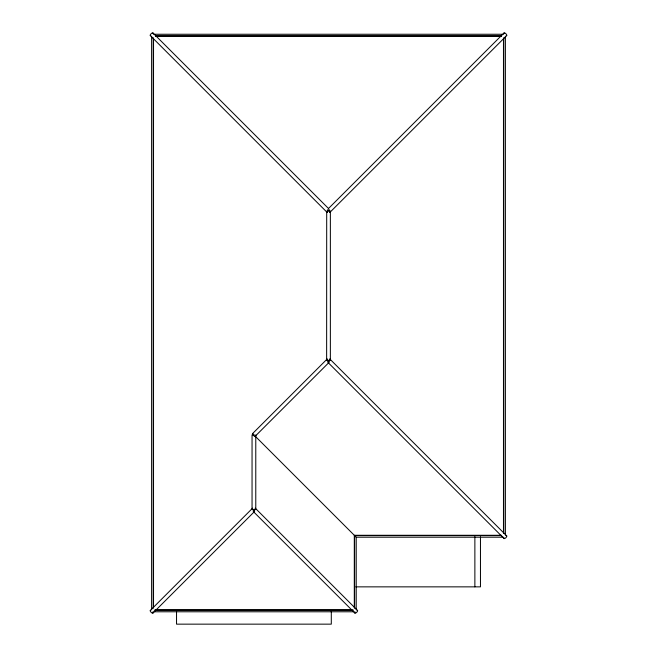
<?xml version="1.0" encoding="UTF-8"?>
<svg xmlns="http://www.w3.org/2000/svg" width="657" height="657" viewBox="0 0 657 657"><rect width="100%" height="100%" fill="white"/><g stroke="black" fill="none" stroke-linecap="round" stroke-linejoin="round"><path stroke-width="0.99" d="M328.631 208.376L504.067 32.932M329.822 212.457L506.703 35.568M252.6 433.571L327.178 358.993M329.091 362.352L255.236 436.215A1.864 0.706 45 0 0 255.31 435.788M150.297 610.46L252.6 508.157A1.864 0.706 45 0 0 253.093 509.618A1.864 0.706 45 0 0 254.809 510.867M152.933 613.096L254.505 511.524M153.664 34.254L503.344 34.254M155.274 35.864L501.743 35.864M155.569 36.168L501.422 36.168M254.399 434.893L252.05 434.893L252.05 509.479L255.778 509.479L255.778 434.893M501.431 535.283L354.304 535.283L354.304 607.824M501.726 535.578L354.608 535.578L354.608 608.119M255.368 436.347L356.217 537.196L503.344 537.196M355.815 586.857L480.464 586.857L480.464 536.794M155.578 609.868L352.259 609.868M154.247 610.164L353.581 610.164M153.656 611.782L354.172 611.782M152.933 32.932L328.369 208.376M150.297 35.568L327.178 212.457M329.822 358.993L506.703 535.874M327.909 362.352L504.067 538.518M357.539 610.46L255.236 508.157A1.864 0.706 -45 0 1 254.735 509.618A1.864 0.706 -45 0 1 253.027 510.867M253.323 511.524L354.903 613.096M505.389 36.307L505.389 535.143M503.771 37.917L503.771 533.533M503.476 38.213L503.476 533.246M474.871 536.597L474.871 586.857M356.217 537.196L356.217 609.737M331.3 611.051L331.3 624.15L176.536 624.15L176.536 611.051M153.524 38.213L153.524 607.815M153.229 37.917L153.229 608.119M151.611 36.307L151.611 609.729M254.809 436.281A1.864 0.706 45 0 1 254.497 436.174M254.144 435.985A1.864 0.706 45 0 1 252.633 434.31A1.864 0.706 45 0 1 253.027 433.505M329.395 361.703A1.864 0.706 45 0 1 327.835 360.627A1.864 0.706 45 0 1 327.096 359.165M327.605 209.747A1.864 0.706 45 0 1 329.165 210.815A1.864 0.706 45 0 1 329.904 212.285M504.1 33.671A1.864 0.706 45 0 1 504.699 32.924A1.864 0.706 45 0 1 506.555 34.599A1.864 0.706 45 0 1 506.284 35.642M329.904 359.165A1.864 0.706 -45 0 1 329.165 360.627A1.864 0.706 -45 0 1 327.605 361.703M506.284 535.808A1.864 0.706 -45 0 1 506.555 536.851A1.864 0.706 -45 0 1 504.699 538.526A1.864 0.706 -45 0 1 504.1 537.779M152.703 612.012A1.864 0.706 45 0 1 152.506 613.17A1.864 0.706 45 0 1 150.519 611.552A1.864 0.706 45 0 1 150.716 610.386M357.112 610.386A1.864 0.706 -45 0 1 357.309 611.552A1.864 0.706 -45 0 1 355.33 613.17A1.864 0.706 -45 0 1 355.125 612.012M150.716 35.642A1.864 0.706 -45 0 1 150.445 34.599A1.864 0.706 -45 0 1 152.301 32.924A1.864 0.706 -45 0 1 152.9 33.671M327.096 212.285A1.864 0.706 -45 0 1 327.835 210.815A1.864 0.706 -45 0 1 329.395 209.747M330.299 211.143L326.701 211.143L326.636 360.307L330.364 360.307L330.364 211.143"/></g></svg>
